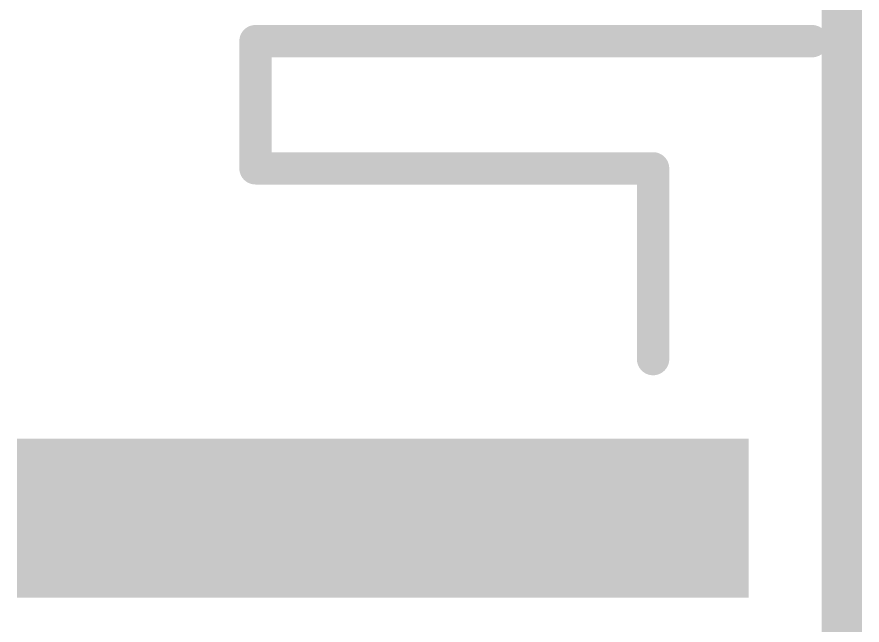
# Model space of a CAD drawing. Extents: x -30.7 to 55.9, y -16 to 25.5.
# Drawn here: x 15.59 to 20.9, y 15.82 to 19.65 of the extents above; entities that cross this region are included whole.
import ezdxf

# ---------------------------------------------------------------- set-up
doc = ezdxf.new("R2010")
doc.units = 0
doc.layers.add('1', color=12, linetype='CONTINUOUS')
doc.layers.add('21', color=41, linetype='CONTINUOUS')

# ---------------------------------------------------------------- blocks, each defined once
blk = doc.blocks.new('RECT')
blk.add_solid([(-0.5, -0.5), (0.5, -0.5), (-0.5, 0.5), (0.5, 0.5)])

msp = doc.modelspace()

# ---------------------------------------------------------------- linework, layer by layer
at = {"layer": '1', "const_width": 0.254}
msp.add_lwpolyline([(20.7772, 21.3106), (20.7772, 10.414)], dxfattribs=at)
at = {"layer": '21', "const_width": 0.2032}
for points in [[(20.59, 19.494), (17.09, 19.494)], [(17.09, 19.494), (17.09, 18.694)], [(17.09, 18.694), (19.59, 18.694)], [(19.59, 18.694), (19.59, 17.494)]]:
    msp.add_lwpolyline(points, dxfattribs=at)
at = {"layer": '21', "const_width": 0.1016}
for points in [[(17.09, 19.5448, 1), (17.09, 19.4432)], [(17.1408, 19.494, 1), (17.0392, 19.494)], [(20.59, 19.4432, 1), (20.59, 19.5448)], [(17.09, 18.7448, 1), (17.09, 18.6432)], [(19.6408, 18.694, 1), (19.5392, 18.694)], [(19.59, 18.6432, 1), (19.59, 18.7448)], [(17.0392, 18.694, 1), (17.1408, 18.694)], [(19.5392, 17.494, 1), (19.6408, 17.494)]]:
    msp.add_lwpolyline(points, format="xyb", dxfattribs=at)

# ---------------------------------------------------------------- block references
at = {"layer": '1', "yscale": 4.6, "rotation": 270}
msp.add_blockref('RECT', (17.89, 16.494), dxfattribs=at)

doc.saveas('drawing.dxf')
